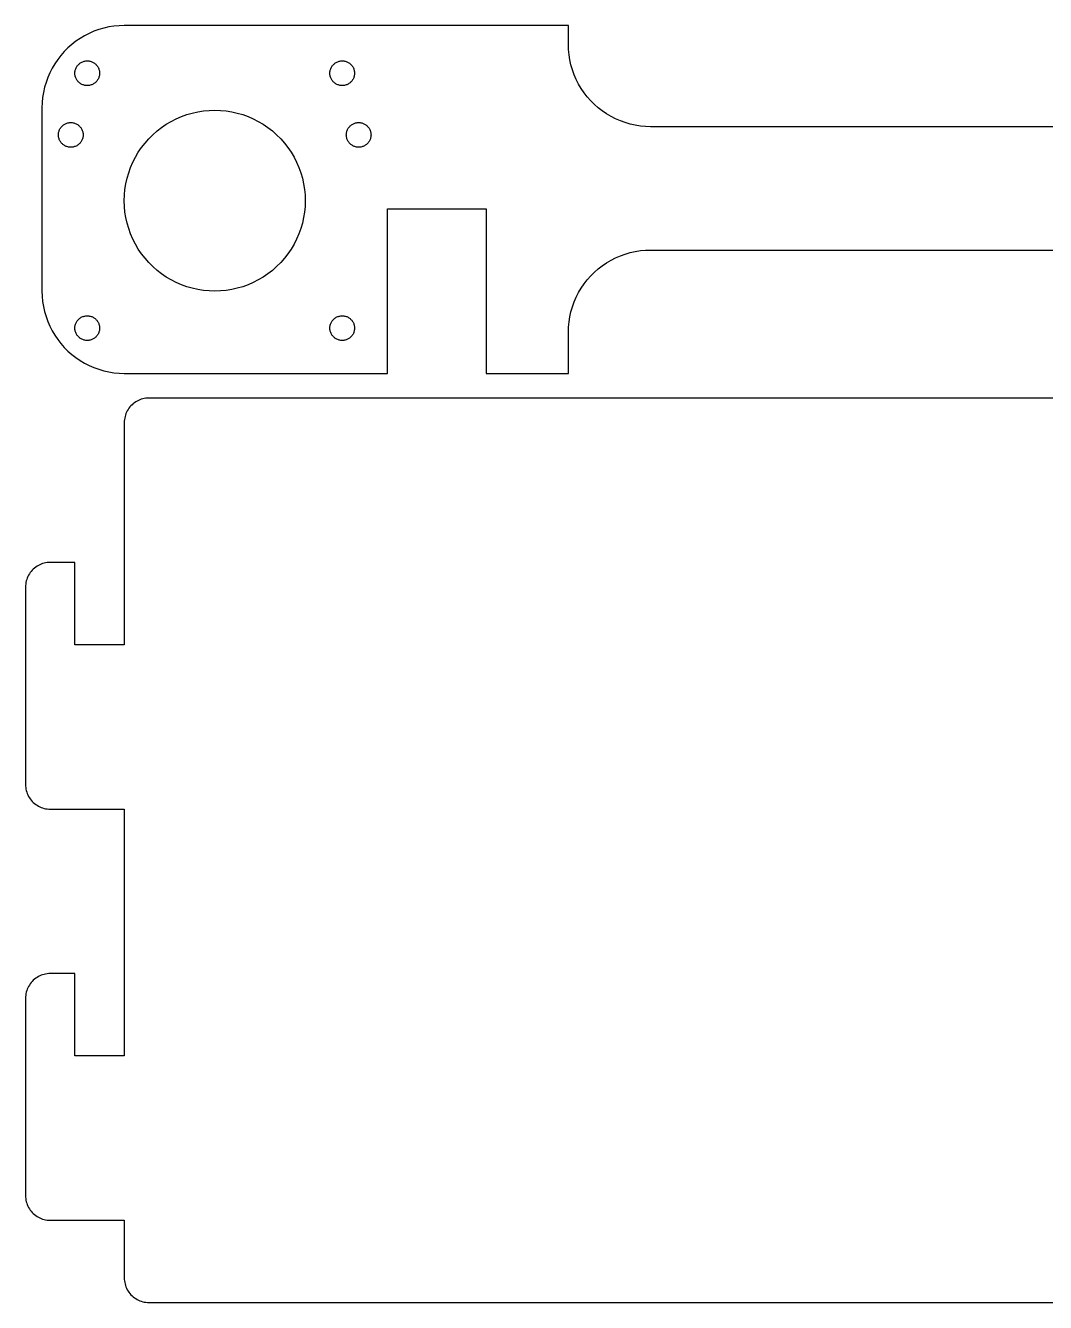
# Model space of a CAD drawing. Extents: x -48 to 351, y 273 to 586.
# Drawn here: x -48 to 76, y 431.1 to 586.4 of the extents above; entities that cross this region are included whole.
import ezdxf

# ---------------------------------------------------------------- set-up
doc = ezdxf.new("R2010")
doc.units = 0
doc.layers.get('0').update_dxf_attribs({"linetype": 'CONTINUOUS'})

msp = doc.modelspace()

# ---------------------------------------------------------------- linework, layer by layer
at = {"color": 7}
for p, q in [((-39.631904, 585.65434), (-40.208504, 585.40434)), ((-39.040904, 585.86734), (-39.631904, 585.65434)), ((-38.437604, 586.04234), (-39.040904, 585.86734)), ((-37.824504, 586.17934), (-38.437604, 586.04234)), ((-37.204004, 586.27734), (-37.824504, 586.17934)), ((-36.578604, 586.33634), (-37.204004, 586.27734)), ((-35.950704, 586.35634), (-36.578604, 586.33634)), ((18.049296, 586.35634), (-35.950704, 586.35634)), ((18.049296, 584.05634), (18.049296, 586.35634)), ((-42.324904, 584.06134), (-42.796204, 583.64634)), ((-41.828504, 584.44634), (-42.324904, 584.06134)), ((-41.309004, 584.79934), (-41.828504, 584.44634)), ((-40.768204, 585.11934), (-41.309004, 584.79934)), ((-40.208504, 585.40434), (-40.768204, 585.11934)), ((18.069036, 583.42834), (18.049296, 584.05634)), ((-43.655804, 582.73034), (-44.040904, 582.23434)), ((-43.240404, 583.20134), (-43.655804, 582.73034)), ((-42.796204, 583.64634), (-43.240404, 583.20134)), ((18.128156, 582.80334), (18.069036, 583.42834)), ((18.226436, 582.18234), (18.128156, 582.80334)), ((-44.713804, 581.17434), (-44.999004, 580.61434)), ((-44.394004, 581.71434), (-44.713804, 581.17434)), ((-44.040904, 582.23434), (-44.394004, 581.71434)), ((-41.938904, 580.74434), (-41.924104, 580.83734)), ((-41.924104, 580.83734), (-41.903604, 580.92934)), ((-41.903604, 580.92934), (-41.877304, 581.02034)), ((-41.877304, 581.02034), (-41.845404, 581.10834)), ((-41.845404, 581.10834), (-41.807904, 581.19534)), ((-41.807904, 581.19534), (-41.765204, 581.27934)), ((-41.765204, 581.27934), (-41.717204, 581.36034)), ((-41.717204, 581.36034), (-41.664204, 581.43834)), ((-41.664204, 581.43834), (-41.606504, 581.51234)), ((-41.606504, 581.51234), (-41.544104, 581.58334)), ((-41.544104, 581.58334), (-41.477504, 581.64934)), ((-41.477504, 581.64934), (-41.406804, 581.71234)), ((-41.406804, 581.71234), (-41.332404, 581.77034)), ((-41.332404, 581.77034), (-41.254404, 581.82234)), ((-41.254404, 581.82234), (-41.173304, 581.87034)), ((-41.173304, 581.87034), (-41.089404, 581.91334)), ((-41.089404, 581.91334), (-41.002904, 581.95134)), ((-41.002904, 581.95134), (-40.914204, 581.98334)), ((-40.914204, 581.98334), (-40.823704, 582.00934)), ((-40.823704, 582.00934), (-40.731804, 582.02934)), ((-40.731804, 582.02934), (-40.638704, 582.04434)), ((-40.638704, 582.04434), (-40.544904, 582.05334)), ((-40.544904, 582.05334), (-40.450704, 582.05634)), ((-40.450704, 582.05634), (-40.356504, 582.05334)), ((-40.356504, 582.05334), (-40.262704, 582.04434)), ((-40.262704, 582.04434), (-40.169604, 582.02934)), ((-40.169604, 582.02934), (-40.077704, 582.00934)), ((-40.077704, 582.00934), (-39.987204, 581.98334)), ((-39.987204, 581.98334), (-39.898504, 581.95134)), ((-39.898504, 581.95134), (-39.812004, 581.91334)), ((-39.812004, 581.91334), (-39.728104, 581.87034)), ((-39.728104, 581.87034), (-39.647004, 581.82234)), ((-39.647004, 581.82234), (-39.569004, 581.77034)), ((-39.569004, 581.77034), (-39.494604, 581.71234)), ((-39.494604, 581.71234), (-39.423904, 581.64934)), ((-39.423904, 581.64934), (-39.357204, 581.58334)), ((-39.357204, 581.58334), (-39.294904, 581.51234)), ((-39.294904, 581.51234), (-39.237204, 581.43834)), ((-39.237204, 581.43834), (-39.184204, 581.36034)), ((-39.184204, 581.36034), (-39.136204, 581.27934)), ((-39.136204, 581.27934), (-39.093404, 581.19534)), ((-39.093404, 581.19534), (-39.056004, 581.10834)), ((-39.056004, 581.10834), (-39.024104, 581.02034)), ((-39.024104, 581.02034), (-38.997804, 580.92934)), ((-38.997804, 580.92934), (-38.977304, 580.83734)), ((-38.977304, 580.83734), (-38.962504, 580.74434)), ((-10.938904, 580.74434), (-10.924104, 580.83734)), ((-10.924104, 580.83734), (-10.903604, 580.92934)), ((-10.903604, 580.92934), (-10.877304, 581.02034)), ((-10.877304, 581.02034), (-10.845404, 581.10834)), ((-10.845404, 581.10834), (-10.808004, 581.19534)), ((-10.808004, 581.19534), (-10.765204, 581.27934)), ((-10.765204, 581.27934), (-10.717204, 581.36034)), ((-10.717204, 581.36034), (-10.664204, 581.43834)), ((-10.664204, 581.43834), (-10.606504, 581.51234)), ((-10.606504, 581.51234), (-10.544204, 581.58334)), ((-10.544204, 581.58334), (-10.477504, 581.64934)), ((-10.477504, 581.64934), (-10.406804, 581.71234)), ((-10.406804, 581.71234), (-10.332404, 581.77034)), ((-10.332404, 581.77034), (-10.254404, 581.82234)), ((-10.254404, 581.82234), (-10.173304, 581.87034)), ((-10.173304, 581.87034), (-10.089404, 581.91334)), ((-10.089404, 581.91334), (-10.002904, 581.95134)), ((-10.002904, 581.95134), (-9.914204, 581.98334)), ((-9.914204, 581.98334), (-9.823704, 582.00934)), ((-9.823704, 582.00934), (-9.731804, 582.02934)), ((-9.731804, 582.02934), (-9.638704, 582.04434)), ((-9.638704, 582.04434), (-9.544904, 582.05334)), ((-9.544904, 582.05334), (-9.450704, 582.05634)), ((-9.450704, 582.05634), (-9.356504, 582.05334)), ((-9.356504, 582.05334), (-9.262704, 582.04434)), ((-9.262704, 582.04434), (-9.169604, 582.02934)), ((-9.169604, 582.02934), (-9.077704, 582.00934)), ((-9.077704, 582.00934), (-8.987204, 581.98334)), ((-8.987204, 581.98334), (-8.898504, 581.95134)), ((-8.898504, 581.95134), (-8.812004, 581.91334)), ((-8.812004, 581.91334), (-8.728104, 581.87034)), ((-8.728104, 581.87034), (-8.647004, 581.82234)), ((-8.647004, 581.82234), (-8.569004, 581.77034)), ((-8.569004, 581.77034), (-8.494604, 581.71234)), ((-8.494604, 581.71234), (-8.423904, 581.64934)), ((-8.423904, 581.64934), (-8.357304, 581.58334)), ((-8.357304, 581.58334), (-8.294904, 581.51234)), ((-8.294904, 581.51234), (-8.237204, 581.43834)), ((-8.237204, 581.43834), (-8.184204, 581.36034)), ((-8.184204, 581.36034), (-8.136204, 581.27934)), ((-8.136204, 581.27934), (-8.093504, 581.19534)), ((-8.093504, 581.19534), (-8.056004, 581.10834)), ((-8.056004, 581.10834), (-8.024104, 581.02034)), ((-8.024104, 581.02034), (-7.997804, 580.92934)), ((-7.997804, 580.92934), (-7.977304, 580.83734)), ((-7.977304, 580.83734), (-7.962504, 580.74434)), ((18.363476, 581.56934), (18.226436, 582.18234)), ((18.538736, 580.96634), (18.363476, 581.56934)), ((18.751536, 580.37534), (18.538736, 580.96634)), ((-45.461304, 579.44634), (-45.636504, 578.84334)), ((-45.248504, 580.03734), (-45.461304, 579.44634)), ((-44.999004, 580.61434), (-45.248504, 580.03734)), ((-41.950704, 580.55634), (-41.947704, 580.65034)), ((-41.947704, 580.46234), (-41.950704, 580.55634)), ((-41.947704, 580.65034), (-41.938904, 580.74434)), ((-41.938904, 580.36834), (-41.947704, 580.46234)), ((-41.924104, 580.27534), (-41.938904, 580.36834)), ((-41.903604, 580.18334), (-41.924104, 580.27534)), ((-41.877304, 580.09234), (-41.903604, 580.18334)), ((-41.845404, 580.00434), (-41.877304, 580.09234)), ((-41.807904, 579.91734), (-41.845404, 580.00434)), ((-41.765204, 579.83334), (-41.807904, 579.91734)), ((-41.717204, 579.75234), (-41.765204, 579.83334)), ((-41.664204, 579.67434), (-41.717204, 579.75234)), ((-41.606504, 579.60034), (-41.664204, 579.67434)), ((-41.544104, 579.52934), (-41.606504, 579.60034)), ((-41.477504, 579.46334), (-41.544104, 579.52934)), ((-41.406804, 579.40034), (-41.477504, 579.46334)), ((-41.332404, 579.34234), (-41.406804, 579.40034)), ((-41.254404, 579.29034), (-41.332404, 579.34234)), ((-41.173304, 579.24234), (-41.254404, 579.29034)), ((-39.647004, 579.29034), (-39.728104, 579.24234)), ((-39.569004, 579.34234), (-39.647004, 579.29034)), ((-39.494604, 579.40034), (-39.569004, 579.34234)), ((-39.423904, 579.46334), (-39.494604, 579.40034)), ((-39.357204, 579.52934), (-39.423904, 579.46334)), ((-39.294904, 579.60034), (-39.357204, 579.52934)), ((-39.237204, 579.67434), (-39.294904, 579.60034)), ((-39.184204, 579.75234), (-39.237204, 579.67434)), ((-39.136204, 579.83334), (-39.184204, 579.75234)), ((-39.093404, 579.91734), (-39.136204, 579.83334)), ((-39.056004, 580.00434), (-39.093404, 579.91734)), ((-39.024104, 580.09234), (-39.056004, 580.00434)), ((-38.997804, 580.18334), (-39.024104, 580.09234)), ((-38.977304, 580.27534), (-38.997804, 580.18334)), ((-38.962504, 580.36834), (-38.977304, 580.27534)), ((-38.962504, 580.74434), (-38.953604, 580.65034)), ((-38.953604, 580.46234), (-38.962504, 580.36834)), ((-38.953604, 580.65034), (-38.950704, 580.55634)), ((-38.950704, 580.55634), (-38.953604, 580.46234)), ((-10.950704, 580.55634), (-10.947804, 580.65034)), ((-10.947804, 580.46234), (-10.950704, 580.55634)), ((-10.947804, 580.65034), (-10.938904, 580.74434)), ((-10.938904, 580.36834), (-10.947804, 580.46234)), ((-10.924104, 580.27534), (-10.938904, 580.36834)), ((-10.903604, 580.18334), (-10.924104, 580.27534)), ((-10.877304, 580.09234), (-10.903604, 580.18334)), ((-10.845404, 580.00434), (-10.877304, 580.09234)), ((-10.808004, 579.91734), (-10.845404, 580.00434)), ((-10.765204, 579.83334), (-10.808004, 579.91734)), ((-10.717204, 579.75234), (-10.765204, 579.83334)), ((-10.664204, 579.67434), (-10.717204, 579.75234)), ((-10.606504, 579.60034), (-10.664204, 579.67434)), ((-10.544204, 579.52934), (-10.606504, 579.60034)), ((-10.477504, 579.46334), (-10.544204, 579.52934)), ((-10.406804, 579.40034), (-10.477504, 579.46334)), ((-10.332404, 579.34234), (-10.406804, 579.40034)), ((-10.254404, 579.29034), (-10.332404, 579.34234)), ((-10.173304, 579.24234), (-10.254404, 579.29034)), ((-8.647004, 579.29034), (-8.728104, 579.24234)), ((-8.569004, 579.34234), (-8.647004, 579.29034)), ((-8.494604, 579.40034), (-8.569004, 579.34234)), ((-8.423904, 579.46334), (-8.494604, 579.40034)), ((-8.357304, 579.52934), (-8.423904, 579.46334)), ((-8.294904, 579.60034), (-8.357304, 579.52934)), ((-8.237204, 579.67434), (-8.294904, 579.60034)), ((-8.184204, 579.75234), (-8.237204, 579.67434)), ((-8.136204, 579.83334), (-8.184204, 579.75234)), ((-8.093504, 579.91734), (-8.136204, 579.83334)), ((-8.056004, 580.00434), (-8.093504, 579.91734)), ((-8.024104, 580.09234), (-8.056004, 580.00434)), ((-7.997804, 580.18334), (-8.024104, 580.09234)), ((-7.977304, 580.27534), (-7.997804, 580.18334)), ((-7.962504, 580.36834), (-7.977304, 580.27534)), ((-7.962504, 580.74434), (-7.953704, 580.65034)), ((-7.953704, 580.46234), (-7.962504, 580.36834)), ((-7.953704, 580.65034), (-7.950704, 580.55634)), ((-7.950704, 580.55634), (-7.953704, 580.46234)), ((19.001036, 579.79834), (18.751536, 580.37534)), ((19.286236, 579.23834), (19.001036, 579.79834)), ((-45.773604, 578.23034), (-45.871804, 577.60934)), ((-45.636504, 578.84334), (-45.773604, 578.23034)), ((-41.089404, 579.19934), (-41.173304, 579.24234)), ((-41.002904, 579.16134), (-41.089404, 579.19934)), ((-40.914204, 579.12934), (-41.002904, 579.16134)), ((-40.823704, 579.10334), (-40.914204, 579.12934)), ((-40.731804, 579.08334), (-40.823704, 579.10334)), ((-40.638704, 579.06834), (-40.731804, 579.08334)), ((-40.544904, 579.05934), (-40.638704, 579.06834)), ((-40.450704, 579.05634), (-40.544904, 579.05934)), ((-40.356504, 579.05934), (-40.450704, 579.05634)), ((-40.262704, 579.06834), (-40.356504, 579.05934)), ((-40.169604, 579.08334), (-40.262704, 579.06834)), ((-40.077704, 579.10334), (-40.169604, 579.08334)), ((-39.987204, 579.12934), (-40.077704, 579.10334)), ((-39.898504, 579.16134), (-39.987204, 579.12934)), ((-39.812004, 579.19934), (-39.898504, 579.16134)), ((-39.728104, 579.24234), (-39.812004, 579.19934)), ((-10.089404, 579.19934), (-10.173304, 579.24234)), ((-10.002904, 579.16134), (-10.089404, 579.19934)), ((-9.914204, 579.12934), (-10.002904, 579.16134)), ((-9.823704, 579.10334), (-9.914204, 579.12934)), ((-9.731804, 579.08334), (-9.823704, 579.10334)), ((-9.638704, 579.06834), (-9.731804, 579.08334)), ((-9.544904, 579.05934), (-9.638704, 579.06834)), ((-9.450704, 579.05634), (-9.544904, 579.05934)), ((-9.356504, 579.05934), (-9.450704, 579.05634)), ((-9.262704, 579.06834), (-9.356504, 579.05934)), ((-9.169604, 579.08334), (-9.262704, 579.06834)), ((-9.077704, 579.10334), (-9.169604, 579.08334)), ((-8.987204, 579.12934), (-9.077704, 579.10334)), ((-8.898504, 579.16134), (-8.987204, 579.12934)), ((-8.812004, 579.19934), (-8.898504, 579.16134)), ((-8.728104, 579.24234), (-8.812004, 579.19934)), ((19.606026, 578.69834), (19.286236, 579.23834)), ((19.959136, 578.17834), (19.606026, 578.69834)), ((20.344176, 577.68234), (19.959136, 578.17834)), ((-45.931004, 576.98434), (-45.950704, 576.35634)), ((-45.950704, 576.35634), (-45.950704, 554.05634)), ((-45.871804, 577.60934), (-45.931004, 576.98434)), ((20.759626, 577.21134), (20.344176, 577.68234)), ((21.203836, 576.76634), (20.759626, 577.21134)), ((21.675056, 576.35134), (21.203836, 576.76634)), ((22.171456, 575.96634), (21.675056, 576.35134)), ((-30.844804, 574.34434), (-30.250004, 574.69534)), ((-30.250004, 574.69534), (-29.634304, 575.00934)), ((-29.634304, 575.00934), (-29.000104, 575.28434)), ((-29.000104, 575.28434), (-28.349904, 575.51834)), ((-28.349904, 575.51834), (-27.686304, 575.71034)), ((-27.686304, 575.71034), (-27.011904, 575.86134)), ((-27.011904, 575.86134), (-26.329404, 575.96934)), ((-26.329404, 575.96934), (-25.641404, 576.03434)), ((-25.641404, 576.03434), (-24.950704, 576.05634)), ((-24.950704, 576.05634), (-24.260004, 576.03434)), ((-24.260004, 576.03434), (-23.572004, 575.96934)), ((-23.572004, 575.96934), (-22.889504, 575.86134)), ((-22.889504, 575.86134), (-22.215104, 575.71034)), ((-22.215104, 575.71034), (-21.551504, 575.51834)), ((-21.551504, 575.51834), (-20.901304, 575.28434)), ((-20.901304, 575.28434), (-20.267104, 575.00934)), ((-20.267104, 575.00934), (-19.651404, 574.69534)), ((-19.651404, 574.69534), (-19.056604, 574.34434)), ((22.691036, 575.61334), (22.171456, 575.96634)), ((23.231756, 575.29334), (22.691036, 575.61334)), ((23.791516, 575.00834), (23.231756, 575.29334)), ((24.368096, 574.75834), (23.791516, 575.00834)), ((24.959096, 574.54534), (24.368096, 574.75834)), ((-43.950704, 573.05634), (-43.947704, 573.15034)), ((-43.947704, 573.15034), (-43.938904, 573.24434)), ((-43.938904, 573.24434), (-43.924104, 573.33734)), ((-43.924104, 573.33734), (-43.903604, 573.42934)), ((-43.903604, 573.42934), (-43.877304, 573.52034)), ((-43.877304, 573.52034), (-43.845404, 573.60834)), ((-43.845404, 573.60834), (-43.807904, 573.69534)), ((-43.807904, 573.69534), (-43.765204, 573.77934)), ((-43.765204, 573.77934), (-43.717204, 573.86034)), ((-43.717204, 573.86034), (-43.664204, 573.93834)), ((-43.664204, 573.93834), (-43.606504, 574.01234)), ((-43.606504, 574.01234), (-43.544104, 574.08334)), ((-43.544104, 574.08334), (-43.477504, 574.14934)), ((-43.477504, 574.14934), (-43.406804, 574.21234)), ((-43.406804, 574.21234), (-43.332404, 574.27034)), ((-43.332404, 574.27034), (-43.254404, 574.32234)), ((-43.254404, 574.32234), (-43.173304, 574.37034)), ((-43.173304, 574.37034), (-43.089404, 574.41334)), ((-43.089404, 574.41334), (-43.002904, 574.45134)), ((-43.002904, 574.45134), (-42.914204, 574.48334)), ((-42.914204, 574.48334), (-42.823704, 574.50934)), ((-42.823704, 574.50934), (-42.731804, 574.52934)), ((-42.731804, 574.52934), (-42.638704, 574.54434)), ((-42.638704, 574.54434), (-42.544904, 574.55334)), ((-42.544904, 574.55334), (-42.450704, 574.55634)), ((-42.450704, 574.55634), (-42.356504, 574.55334)), ((-42.356504, 574.55334), (-42.262704, 574.54434)), ((-42.262704, 574.54434), (-42.169604, 574.52934)), ((-42.169604, 574.52934), (-42.077704, 574.50934)), ((-42.077704, 574.50934), (-41.987204, 574.48334)), ((-41.987204, 574.48334), (-41.898504, 574.45134)), ((-41.898504, 574.45134), (-41.812004, 574.41334)), ((-41.812004, 574.41334), (-41.728104, 574.37034)), ((-41.728104, 574.37034), (-41.647004, 574.32234)), ((-41.647004, 574.32234), (-41.569004, 574.27034)), ((-41.569004, 574.27034), (-41.494604, 574.21234)), ((-41.494604, 574.21234), (-41.423904, 574.14934)), ((-41.423904, 574.14934), (-41.357204, 574.08334)), ((-41.357204, 574.08334), (-41.294904, 574.01234)), ((-41.294904, 574.01234), (-41.237204, 573.93834)), ((-41.237204, 573.93834), (-41.184204, 573.86034)), ((-41.184204, 573.86034), (-41.136204, 573.77934)), ((-41.136204, 573.77934), (-41.093404, 573.69534)), ((-41.093404, 573.69534), (-41.056004, 573.60834)), ((-41.056004, 573.60834), (-41.024104, 573.52034)), ((-41.024104, 573.52034), (-40.997804, 573.42934)), ((-40.997804, 573.42934), (-40.977304, 573.33734)), ((-40.977304, 573.33734), (-40.962504, 573.24434)), ((-40.962504, 573.24434), (-40.953604, 573.15034)), ((-40.953604, 573.15034), (-40.950704, 573.05634)), ((-32.969304, 572.58634), (-32.480704, 573.07534)), ((-32.480704, 573.07534), (-31.962404, 573.53234)), ((-31.962404, 573.53234), (-31.416304, 573.95534)), ((-31.416304, 573.95534), (-30.844804, 574.34434)), ((-19.056604, 574.34434), (-18.485104, 573.95534)), ((-18.485104, 573.95534), (-17.939004, 573.53234)), ((-17.939004, 573.53234), (-17.420704, 573.07534)), ((-17.420704, 573.07534), (-16.932104, 572.58634)), ((-8.950704, 573.05634), (-8.947804, 573.15034)), ((-8.947804, 573.15034), (-8.938904, 573.24434)), ((-8.938904, 573.24434), (-8.924104, 573.33734)), ((-8.924104, 573.33734), (-8.903604, 573.42934)), ((-8.903604, 573.42934), (-8.877304, 573.52034)), ((-8.877304, 573.52034), (-8.845404, 573.60834)), ((-8.845404, 573.60834), (-8.808004, 573.69534)), ((-8.808004, 573.69534), (-8.765204, 573.77934)), ((-8.765204, 573.77934), (-8.717204, 573.86034)), ((-8.717204, 573.86034), (-8.664204, 573.93834)), ((-8.664204, 573.93834), (-8.606504, 574.01234)), ((-8.606504, 574.01234), (-8.544204, 574.08334)), ((-8.544204, 574.08334), (-8.477504, 574.14934)), ((-8.477504, 574.14934), (-8.406804, 574.21234)), ((-8.406804, 574.21234), (-8.332404, 574.27034)), ((-8.332404, 574.27034), (-8.254404, 574.32234)), ((-8.254404, 574.32234), (-8.173304, 574.37034)), ((-8.173304, 574.37034), (-8.089404, 574.41334)), ((-8.089404, 574.41334), (-8.002904, 574.45134)), ((-8.002904, 574.45134), (-7.914204, 574.48334)), ((-7.914204, 574.48334), (-7.823704, 574.50934)), ((-7.823704, 574.50934), (-7.731804, 574.52934)), ((-7.731804, 574.52934), (-7.638704, 574.54434)), ((-7.638704, 574.54434), (-7.544904, 574.55334)), ((-7.544904, 574.55334), (-7.450704, 574.55634)), ((-7.450704, 574.55634), (-7.356504, 574.55334)), ((-7.356504, 574.55334), (-7.262704, 574.54434)), ((-7.262704, 574.54434), (-7.169604, 574.52934)), ((-7.169604, 574.52934), (-7.077704, 574.50934)), ((-7.077704, 574.50934), (-6.987204, 574.48334)), ((-6.987204, 574.48334), (-6.898504, 574.45134)), ((-6.898504, 574.45134), (-6.812004, 574.41334)), ((-6.812004, 574.41334), (-6.728104, 574.37034)), ((-6.728104, 574.37034), (-6.647004, 574.32234)), ((-6.647004, 574.32234), (-6.569004, 574.27034)), ((-6.569004, 574.27034), (-6.494604, 574.21234)), ((-6.494604, 574.21234), (-6.423904, 574.14934)), ((-6.423904, 574.14934), (-6.357304, 574.08334)), ((-6.357304, 574.08334), (-6.294904, 574.01234)), ((-6.294904, 574.01234), (-6.237204, 573.93834)), ((-6.237204, 573.93834), (-6.184204, 573.86034)), ((-6.184204, 573.86034), (-6.136204, 573.77934)), ((-6.136204, 573.77934), (-6.093504, 573.69534)), ((-6.093504, 573.69534), (-6.056004, 573.60834)), ((-6.056004, 573.60834), (-6.024104, 573.52034)), ((-6.024104, 573.52034), (-5.997804, 573.42934)), ((-5.997804, 573.42934), (-5.977304, 573.33734)), ((-5.977304, 573.33734), (-5.962504, 573.24434)), ((-5.962504, 573.24434), (-5.953704, 573.15034)), ((-5.953704, 573.15034), (-5.950704, 573.05634)), ((25.562396, 574.37034), (24.959096, 574.54534)), ((26.175496, 574.23334), (25.562396, 574.37034)), ((26.795996, 574.13534), (26.175496, 574.23334)), ((27.421396, 574.07634), (26.795996, 574.13534)), ((28.049296, 574.05634), (27.421396, 574.07634)), ((200.0493, 574.05634), (28.049296, 574.05634)), ((-43.947704, 572.96234), (-43.950704, 573.05634)), ((-43.938904, 572.86834), (-43.947704, 572.96234)), ((-43.924104, 572.77534), (-43.938904, 572.86834)), ((-43.903604, 572.68334), (-43.924104, 572.77534)), ((-43.877304, 572.59234), (-43.903604, 572.68334)), ((-43.845404, 572.50434), (-43.877304, 572.59234)), ((-43.807904, 572.41734), (-43.845404, 572.50434)), ((-43.765204, 572.33334), (-43.807904, 572.41734)), ((-43.717204, 572.25234), (-43.765204, 572.33334)), ((-43.664204, 572.17434), (-43.717204, 572.25234)), ((-43.606504, 572.10034), (-43.664204, 572.17434)), ((-43.544104, 572.02934), (-43.606504, 572.10034)), ((-43.477504, 571.96334), (-43.544104, 572.02934)), ((-43.406804, 571.90034), (-43.477504, 571.96334)), ((-43.332404, 571.84234), (-43.406804, 571.90034)), ((-43.254404, 571.79034), (-43.332404, 571.84234)), ((-43.173304, 571.74234), (-43.254404, 571.79034)), ((-43.089404, 571.69934), (-43.173304, 571.74234)), ((-43.002904, 571.66134), (-43.089404, 571.69934)), ((-42.914204, 571.62934), (-43.002904, 571.66134)), ((-42.823704, 571.60334), (-42.914204, 571.62934)), ((-42.731804, 571.58334), (-42.823704, 571.60334)), ((-42.638704, 571.56834), (-42.731804, 571.58334)), ((-42.544904, 571.55934), (-42.638704, 571.56834)), ((-42.450704, 571.55634), (-42.544904, 571.55934)), ((-42.356504, 571.55934), (-42.450704, 571.55634)), ((-42.262704, 571.56834), (-42.356504, 571.55934)), ((-42.169604, 571.58334), (-42.262704, 571.56834)), ((-42.077704, 571.60334), (-42.169604, 571.58334)), ((-41.987204, 571.62934), (-42.077704, 571.60334)), ((-41.898504, 571.66134), (-41.987204, 571.62934)), ((-41.812004, 571.69934), (-41.898504, 571.66134)), ((-41.728104, 571.74234), (-41.812004, 571.69934)), ((-41.647004, 571.79034), (-41.728104, 571.74234)), ((-41.569004, 571.84234), (-41.647004, 571.79034)), ((-41.494604, 571.90034), (-41.569004, 571.84234)), ((-41.423904, 571.96334), (-41.494604, 571.90034)), ((-41.357204, 572.02934), (-41.423904, 571.96334)), ((-41.294904, 572.10034), (-41.357204, 572.02934)), ((-41.237204, 572.17434), (-41.294904, 572.10034)), ((-41.184204, 572.25234), (-41.237204, 572.17434)), ((-41.136204, 572.33334), (-41.184204, 572.25234)), ((-41.093404, 572.41734), (-41.136204, 572.33334)), ((-41.056004, 572.50434), (-41.093404, 572.41734)), ((-41.024104, 572.59234), (-41.056004, 572.50434)), ((-40.997804, 572.68334), (-41.024104, 572.59234)), ((-40.977304, 572.77534), (-40.997804, 572.68334)), ((-40.962504, 572.86834), (-40.977304, 572.77534)), ((-40.953604, 572.96234), (-40.962504, 572.86834)), ((-40.950704, 573.05634), (-40.953604, 572.96234)), ((-34.238304, 570.95034), (-33.849904, 571.52234)), ((-33.849904, 571.52234), (-33.426304, 572.06834)), ((-33.426304, 572.06834), (-32.969304, 572.58634)), ((-16.932104, 572.58634), (-16.475104, 572.06834)), ((-16.475104, 572.06834), (-16.051504, 571.52234)), ((-16.051504, 571.52234), (-15.663104, 570.95034)), ((-8.947804, 572.96234), (-8.950704, 573.05634)), ((-8.938904, 572.86834), (-8.947804, 572.96234)), ((-8.924104, 572.77534), (-8.938904, 572.86834)), ((-8.903604, 572.68334), (-8.924104, 572.77534)), ((-8.877304, 572.59234), (-8.903604, 572.68334)), ((-8.845404, 572.50434), (-8.877304, 572.59234)), ((-8.808004, 572.41734), (-8.845404, 572.50434)), ((-8.765204, 572.33334), (-8.808004, 572.41734)), ((-8.717204, 572.25234), (-8.765204, 572.33334)), ((-8.664204, 572.17434), (-8.717204, 572.25234)), ((-8.606504, 572.10034), (-8.664204, 572.17434)), ((-8.544204, 572.02934), (-8.606504, 572.10034)), ((-8.477504, 571.96334), (-8.544204, 572.02934)), ((-8.406804, 571.90034), (-8.477504, 571.96334)), ((-8.332404, 571.84234), (-8.406804, 571.90034)), ((-8.254404, 571.79034), (-8.332404, 571.84234)), ((-8.173304, 571.74234), (-8.254404, 571.79034)), ((-8.089404, 571.69934), (-8.173304, 571.74234)), ((-8.002904, 571.66134), (-8.089404, 571.69934)), ((-7.914204, 571.62934), (-8.002904, 571.66134)), ((-7.823704, 571.60334), (-7.914204, 571.62934)), ((-7.731804, 571.58334), (-7.823704, 571.60334)), ((-7.638704, 571.56834), (-7.731804, 571.58334)), ((-7.544904, 571.55934), (-7.638704, 571.56834)), ((-7.450704, 571.55634), (-7.544904, 571.55934)), ((-7.356504, 571.55934), (-7.450704, 571.55634)), ((-7.262704, 571.56834), (-7.356504, 571.55934)), ((-7.169604, 571.58334), (-7.262704, 571.56834)), ((-7.077704, 571.60334), (-7.169604, 571.58334)), ((-6.987204, 571.62934), (-7.077704, 571.60334)), ((-6.898504, 571.66134), (-6.987204, 571.62934)), ((-6.812004, 571.69934), (-6.898504, 571.66134)), ((-6.728104, 571.74234), (-6.812004, 571.69934)), ((-6.647004, 571.79034), (-6.728104, 571.74234)), ((-6.569004, 571.84234), (-6.647004, 571.79034)), ((-6.494604, 571.90034), (-6.569004, 571.84234)), ((-6.423904, 571.96334), (-6.494604, 571.90034)), ((-6.357304, 572.02934), (-6.423904, 571.96334)), ((-6.294904, 572.10034), (-6.357304, 572.02934)), ((-6.237204, 572.17434), (-6.294904, 572.10034)), ((-6.184204, 572.25234), (-6.237204, 572.17434)), ((-6.136204, 572.33334), (-6.184204, 572.25234)), ((-6.093504, 572.41734), (-6.136204, 572.33334)), ((-6.056004, 572.50434), (-6.093504, 572.41734)), ((-6.024104, 572.59234), (-6.056004, 572.50434)), ((-5.997804, 572.68334), (-6.024104, 572.59234)), ((-5.977304, 572.77534), (-5.997804, 572.68334)), ((-5.962504, 572.86834), (-5.977304, 572.77534)), ((-5.953704, 572.96234), (-5.962504, 572.86834)), ((-5.950704, 573.05634), (-5.953704, 572.96234)), ((-34.903804, 569.74034), (-34.590104, 570.35534)), ((-34.590104, 570.35534), (-34.238304, 570.95034)), ((-15.663104, 570.95034), (-15.311304, 570.35534)), ((-15.311304, 570.35534), (-14.997604, 569.74034)), ((-35.605104, 567.79234), (-35.412304, 568.45534)), ((-35.412304, 568.45534), (-35.178204, 569.10534)), ((-35.178204, 569.10534), (-34.903804, 569.74034)), ((-14.997604, 569.74034), (-14.723204, 569.10534)), ((-14.723204, 569.10534), (-14.489104, 568.45534)), ((-14.489104, 568.45534), (-14.296304, 567.79234)), ((-35.864004, 566.43534), (-35.755804, 567.11734)), ((-35.755804, 567.11734), (-35.605104, 567.79234)), ((-14.296304, 567.79234), (-14.145604, 567.11734)), ((-14.145604, 567.11734), (-14.037404, 566.43534)), ((-35.950704, 565.05634), (-35.929004, 565.74734)), ((-35.929004, 565.74734), (-35.864004, 566.43534)), ((-14.037404, 566.43534), (-13.972404, 565.74734)), ((-13.972404, 565.74734), (-13.950704, 565.05634)), ((-35.929004, 564.36534), (-35.950704, 565.05634)), ((-35.864004, 563.67734), (-35.929004, 564.36534)), ((-13.972404, 564.36534), (-14.037404, 563.67734)), ((-13.950704, 565.05634), (-13.972404, 564.36534)), ((-3.950704, 564.05634), (8.049296, 564.05634)), ((-3.950704, 544.05634), (-3.950704, 564.05634)), ((8.049296, 564.05634), (8.049296, 544.05634)), ((-35.755804, 562.99534), (-35.864004, 563.67734)), ((-35.605104, 562.32034), (-35.755804, 562.99534)), ((-35.412304, 561.65734), (-35.605104, 562.32034)), ((-14.296304, 562.32034), (-14.489104, 561.65734)), ((-14.145604, 562.99534), (-14.296304, 562.32034)), ((-14.037404, 563.67734), (-14.145604, 562.99534)), ((-35.178204, 561.00734), (-35.412304, 561.65734)), ((-34.903804, 560.37234), (-35.178204, 561.00734)), ((-14.723204, 561.00734), (-14.997604, 560.37234)), ((-14.489104, 561.65734), (-14.723204, 561.00734)), ((-34.590104, 559.75734), (-34.903804, 560.37234)), ((-34.238304, 559.16234), (-34.590104, 559.75734)), ((-33.849904, 558.59034), (-34.238304, 559.16234)), ((-15.663104, 559.16234), (-16.051504, 558.59034)), ((-15.311304, 559.75734), (-15.663104, 559.16234)), ((-14.997604, 560.37234), (-15.311304, 559.75734)), ((-33.426304, 558.04434), (-33.849904, 558.59034)), ((-32.969304, 557.52634), (-33.426304, 558.04434)), ((-16.475104, 558.04434), (-16.932104, 557.52634)), ((-16.051504, 558.59034), (-16.475104, 558.04434)), ((22.691036, 557.49934), (23.231756, 557.81934)), ((23.231756, 557.81934), (23.791516, 558.10434)), ((23.791516, 558.10434), (24.368096, 558.35434)), ((24.368096, 558.35434), (24.959096, 558.56734)), ((24.959096, 558.56734), (25.562396, 558.74234)), ((25.562396, 558.74234), (26.175496, 558.87934)), ((26.175496, 558.87934), (26.795996, 558.97734)), ((26.795996, 558.97734), (27.421396, 559.03634)), ((27.421396, 559.03634), (28.049296, 559.05634)), ((28.049296, 559.05634), (200.0493, 559.05634)), ((-32.480704, 557.03734), (-32.969304, 557.52634)), ((-31.962404, 556.58034), (-32.480704, 557.03734)), ((-31.416304, 556.15734), (-31.962404, 556.58034)), ((-30.844804, 555.76834), (-31.416304, 556.15734)), ((-18.485104, 556.15734), (-19.056604, 555.76834)), ((-17.939004, 556.58034), (-18.485104, 556.15734)), ((-17.420704, 557.03734), (-17.939004, 556.58034)), ((-16.932104, 557.52634), (-17.420704, 557.03734)), ((20.759626, 555.90134), (21.203836, 556.34634)), ((21.203836, 556.34634), (21.675056, 556.76134)), ((21.675056, 556.76134), (22.171456, 557.14634)), ((22.171456, 557.14634), (22.691036, 557.49934)), ((-30.250004, 555.41734), (-30.844804, 555.76834)), ((-29.634304, 555.10334), (-30.250004, 555.41734)), ((-29.000104, 554.82834), (-29.634304, 555.10334)), ((-28.349904, 554.59434), (-29.000104, 554.82834)), ((-27.686304, 554.40234), (-28.349904, 554.59434)), ((-21.551504, 554.59434), (-22.215104, 554.40234)), ((-20.901304, 554.82834), (-21.551504, 554.59434)), ((-20.267104, 555.10334), (-20.901304, 554.82834)), ((-19.651404, 555.41734), (-20.267104, 555.10334)), ((-19.056604, 555.76834), (-19.651404, 555.41734)), ((19.606026, 554.41434), (19.959136, 554.93434)), ((19.959136, 554.93434), (20.344176, 555.43034)), ((20.344176, 555.43034), (20.759626, 555.90134)), ((-45.950704, 554.05634), (-45.931004, 553.42834)), ((-45.931004, 553.42834), (-45.871804, 552.80334)), ((-27.011904, 554.25134), (-27.686304, 554.40234)), ((-26.329404, 554.14334), (-27.011904, 554.25134)), ((-25.641404, 554.07834), (-26.329404, 554.14334)), ((-24.950704, 554.05634), (-25.641404, 554.07834)), ((-24.260004, 554.07834), (-24.950704, 554.05634)), ((-23.572004, 554.14334), (-24.260004, 554.07834)), ((-22.889504, 554.25134), (-23.572004, 554.14334)), ((-22.215104, 554.40234), (-22.889504, 554.25134)), ((18.751536, 552.73734), (19.001036, 553.31434)), ((19.001036, 553.31434), (19.286236, 553.87434)), ((19.286236, 553.87434), (19.606026, 554.41434)), ((-45.871804, 552.80334), (-45.773604, 552.18234)), ((-45.773604, 552.18234), (-45.636504, 551.56934)), ((-45.636504, 551.56934), (-45.461304, 550.96634)), ((18.226436, 550.93034), (18.363476, 551.54334)), ((18.363476, 551.54334), (18.538736, 552.14634)), ((18.538736, 552.14634), (18.751536, 552.73734)), ((-45.461304, 550.96634), (-45.248504, 550.37534)), ((-45.248504, 550.37534), (-44.999004, 549.79834)), ((-44.999004, 549.79834), (-44.713804, 549.23834)), ((-41.938904, 549.74434), (-41.924104, 549.83734)), ((-41.924104, 549.83734), (-41.903604, 549.92934)), ((-41.903604, 549.92934), (-41.877304, 550.02034)), ((-41.877304, 550.02034), (-41.845404, 550.10834)), ((-41.845404, 550.10834), (-41.807904, 550.19534)), ((-41.807904, 550.19534), (-41.765204, 550.27934)), ((-41.765204, 550.27934), (-41.717204, 550.36034)), ((-41.717204, 550.36034), (-41.664204, 550.43834)), ((-41.664204, 550.43834), (-41.606504, 550.51234)), ((-41.606504, 550.51234), (-41.544104, 550.58334)), ((-41.544104, 550.58334), (-41.477504, 550.64934)), ((-41.477504, 550.64934), (-41.406804, 550.71234)), ((-41.406804, 550.71234), (-41.332404, 550.77034)), ((-41.332404, 550.77034), (-41.254404, 550.82234)), ((-41.254404, 550.82234), (-41.173304, 550.87034)), ((-41.173304, 550.87034), (-41.089404, 550.91334)), ((-41.089404, 550.91334), (-41.002904, 550.95134)), ((-41.002904, 550.95134), (-40.914204, 550.98334)), ((-40.914204, 550.98334), (-40.823704, 551.00934)), ((-40.823704, 551.00934), (-40.731804, 551.02934)), ((-40.731804, 551.02934), (-40.638704, 551.04434)), ((-40.638704, 551.04434), (-40.544904, 551.05334)), ((-40.544904, 551.05334), (-40.450704, 551.05634)), ((-40.450704, 551.05634), (-40.356504, 551.05334)), ((-40.356504, 551.05334), (-40.262704, 551.04434)), ((-40.262704, 551.04434), (-40.169604, 551.02934)), ((-40.169604, 551.02934), (-40.077704, 551.00934)), ((-40.077704, 551.00934), (-39.987204, 550.98334)), ((-39.987204, 550.98334), (-39.898504, 550.95134)), ((-39.898504, 550.95134), (-39.812004, 550.91334)), ((-39.812004, 550.91334), (-39.728104, 550.87034)), ((-39.728104, 550.87034), (-39.647004, 550.82234)), ((-39.647004, 550.82234), (-39.569004, 550.77034)), ((-39.569004, 550.77034), (-39.494604, 550.71234)), ((-39.494604, 550.71234), (-39.423904, 550.64934)), ((-39.423904, 550.64934), (-39.357204, 550.58334)), ((-39.357204, 550.58334), (-39.294904, 550.51234)), ((-39.294904, 550.51234), (-39.237204, 550.43834)), ((-39.237204, 550.43834), (-39.184204, 550.36034)), ((-39.184204, 550.36034), (-39.136204, 550.27934)), ((-39.136204, 550.27934), (-39.093404, 550.19534)), ((-39.093404, 550.19534), (-39.056004, 550.10834)), ((-39.056004, 550.10834), (-39.024104, 550.02034)), ((-39.024104, 550.02034), (-38.997804, 549.92934)), ((-38.997804, 549.92934), (-38.977304, 549.83734)), ((-38.977304, 549.83734), (-38.962504, 549.74434)), ((-10.938904, 549.74434), (-10.924104, 549.83734)), ((-10.924104, 549.83734), (-10.903604, 549.92934)), ((-10.903604, 549.92934), (-10.877304, 550.02034)), ((-10.877304, 550.02034), (-10.845404, 550.10834)), ((-10.845404, 550.10834), (-10.808004, 550.19534)), ((-10.808004, 550.19534), (-10.765204, 550.27934)), ((-10.765204, 550.27934), (-10.717204, 550.36034)), ((-10.717204, 550.36034), (-10.664204, 550.43834)), ((-10.664204, 550.43834), (-10.606504, 550.51234)), ((-10.606504, 550.51234), (-10.544204, 550.58334)), ((-10.544204, 550.58334), (-10.477504, 550.64934)), ((-10.477504, 550.64934), (-10.406804, 550.71234)), ((-10.406804, 550.71234), (-10.332404, 550.77034)), ((-10.332404, 550.77034), (-10.254404, 550.82234)), ((-10.254404, 550.82234), (-10.173304, 550.87034)), ((-10.173304, 550.87034), (-10.089404, 550.91334)), ((-10.089404, 550.91334), (-10.002904, 550.95134)), ((-10.002904, 550.95134), (-9.914204, 550.98334)), ((-9.914204, 550.98334), (-9.823704, 551.00934)), ((-9.823704, 551.00934), (-9.731804, 551.02934)), ((-9.731804, 551.02934), (-9.638704, 551.04434)), ((-9.638704, 551.04434), (-9.544904, 551.05334)), ((-9.544904, 551.05334), (-9.450704, 551.05634)), ((-9.450704, 551.05634), (-9.356504, 551.05334)), ((-9.356504, 551.05334), (-9.262704, 551.04434)), ((-9.262704, 551.04434), (-9.169604, 551.02934)), ((-9.169604, 551.02934), (-9.077704, 551.00934)), ((-9.077704, 551.00934), (-8.987204, 550.98334)), ((-8.987204, 550.98334), (-8.898504, 550.95134)), ((-8.898504, 550.95134), (-8.812004, 550.91334)), ((-8.812004, 550.91334), (-8.728104, 550.87034)), ((-8.728104, 550.87034), (-8.647004, 550.82234)), ((-8.647004, 550.82234), (-8.569004, 550.77034)), ((-8.569004, 550.77034), (-8.494604, 550.71234)), ((-8.494604, 550.71234), (-8.423904, 550.64934)), ((-8.423904, 550.64934), (-8.357304, 550.58334)), ((-8.357304, 550.58334), (-8.294904, 550.51234)), ((-8.294904, 550.51234), (-8.237204, 550.43834)), ((-8.237204, 550.43834), (-8.184204, 550.36034)), ((-8.184204, 550.36034), (-8.136204, 550.27934)), ((-8.136204, 550.27934), (-8.093504, 550.19534)), ((-8.093504, 550.19534), (-8.056004, 550.10834)), ((-8.056004, 550.10834), (-8.024104, 550.02034)), ((-8.024104, 550.02034), (-7.997804, 549.92934)), ((-7.997804, 549.92934), (-7.977304, 549.83734)), ((-7.977304, 549.83734), (-7.962504, 549.74434)), ((18.069036, 549.68434), (18.128156, 550.30934)), ((18.128156, 550.30934), (18.226436, 550.93034)), ((-44.713804, 549.23834), (-44.394004, 548.69834)), ((-44.394004, 548.69834), (-44.040904, 548.17834)), ((-41.950704, 549.55634), (-41.947704, 549.65034)), ((-41.947704, 549.46234), (-41.950704, 549.55634)), ((-41.947704, 549.65034), (-41.938904, 549.74434)), ((-41.938904, 549.36834), (-41.947704, 549.46234)), ((-41.924104, 549.27534), (-41.938904, 549.36834)), ((-41.903604, 549.18334), (-41.924104, 549.27534)), ((-41.877304, 549.09234), (-41.903604, 549.18334)), ((-41.845404, 549.00434), (-41.877304, 549.09234)), ((-41.807904, 548.91734), (-41.845404, 549.00434)), ((-41.765204, 548.83334), (-41.807904, 548.91734)), ((-41.717204, 548.75234), (-41.765204, 548.83334)), ((-41.664204, 548.67434), (-41.717204, 548.75234)), ((-41.606504, 548.60034), (-41.664204, 548.67434)), ((-41.544104, 548.52934), (-41.606504, 548.60034)), ((-41.477504, 548.46334), (-41.544104, 548.52934)), ((-41.406804, 548.40034), (-41.477504, 548.46334)), ((-41.332404, 548.34234), (-41.406804, 548.40034)), ((-41.254404, 548.29034), (-41.332404, 548.34234)), ((-41.173304, 548.24234), (-41.254404, 548.29034)), ((-41.089404, 548.19934), (-41.173304, 548.24234)), ((-39.728104, 548.24234), (-39.812004, 548.19934)), ((-39.647004, 548.29034), (-39.728104, 548.24234)), ((-39.569004, 548.34234), (-39.647004, 548.29034)), ((-39.494604, 548.40034), (-39.569004, 548.34234)), ((-39.423904, 548.46334), (-39.494604, 548.40034)), ((-39.357204, 548.52934), (-39.423904, 548.46334)), ((-39.294904, 548.60034), (-39.357204, 548.52934)), ((-39.237204, 548.67434), (-39.294904, 548.60034)), ((-39.184204, 548.75234), (-39.237204, 548.67434)), ((-39.136204, 548.83334), (-39.184204, 548.75234)), ((-39.093404, 548.91734), (-39.136204, 548.83334)), ((-39.056004, 549.00434), (-39.093404, 548.91734)), ((-39.024104, 549.09234), (-39.056004, 549.00434)), ((-38.997804, 549.18334), (-39.024104, 549.09234)), ((-38.977304, 549.27534), (-38.997804, 549.18334)), ((-38.962504, 549.36834), (-38.977304, 549.27534)), ((-38.962504, 549.74434), (-38.953604, 549.65034)), ((-38.953604, 549.46234), (-38.962504, 549.36834)), ((-38.953604, 549.65034), (-38.950704, 549.55634)), ((-38.950704, 549.55634), (-38.953604, 549.46234)), ((-10.950704, 549.55634), (-10.947804, 549.65034)), ((-10.947804, 549.46234), (-10.950704, 549.55634)), ((-10.947804, 549.65034), (-10.938904, 549.74434)), ((-10.938904, 549.36834), (-10.947804, 549.46234)), ((-10.924104, 549.27534), (-10.938904, 549.36834)), ((-10.903604, 549.18334), (-10.924104, 549.27534)), ((-10.877304, 549.09234), (-10.903604, 549.18334)), ((-10.845404, 549.00434), (-10.877304, 549.09234)), ((-10.808004, 548.91734), (-10.845404, 549.00434)), ((-10.765204, 548.83334), (-10.808004, 548.91734)), ((-10.717204, 548.75234), (-10.765204, 548.83334)), ((-10.664204, 548.67434), (-10.717204, 548.75234)), ((-10.606504, 548.60034), (-10.664204, 548.67434)), ((-10.544204, 548.52934), (-10.606504, 548.60034)), ((-10.477504, 548.46334), (-10.544204, 548.52934)), ((-10.406804, 548.40034), (-10.477504, 548.46334)), ((-10.332404, 548.34234), (-10.406804, 548.40034)), ((-10.254404, 548.29034), (-10.332404, 548.34234)), ((-10.173304, 548.24234), (-10.254404, 548.29034)), ((-10.089404, 548.19934), (-10.173304, 548.24234)), ((-8.728104, 548.24234), (-8.812004, 548.19934)), ((-8.647004, 548.29034), (-8.728104, 548.24234)), ((-8.569004, 548.34234), (-8.647004, 548.29034)), ((-8.494604, 548.40034), (-8.569004, 548.34234)), ((-8.423904, 548.46334), (-8.494604, 548.40034)), ((-8.357304, 548.52934), (-8.423904, 548.46334)), ((-8.294904, 548.60034), (-8.357304, 548.52934)), ((-8.237204, 548.67434), (-8.294904, 548.60034)), ((-8.184204, 548.75234), (-8.237204, 548.67434)), ((-8.136204, 548.83334), (-8.184204, 548.75234)), ((-8.093504, 548.91734), (-8.136204, 548.83334)), ((-8.056004, 549.00434), (-8.093504, 548.91734)), ((-8.024104, 549.09234), (-8.056004, 549.00434)), ((-7.997804, 549.18334), (-8.024104, 549.09234)), ((-7.977304, 549.27534), (-7.997804, 549.18334)), ((-7.962504, 549.36834), (-7.977304, 549.27534)), ((-7.962504, 549.74434), (-7.953704, 549.65034)), ((-7.953704, 549.46234), (-7.962504, 549.36834)), ((-7.953704, 549.65034), (-7.950704, 549.55634)), ((-7.950704, 549.55634), (-7.953704, 549.46234)), ((18.049296, 549.05634), (18.069036, 549.68434)), ((18.049296, 544.05634), (18.049296, 549.05634)), ((-44.040904, 548.17834), (-43.655804, 547.68234)), ((-43.655804, 547.68234), (-43.240404, 547.21134)), ((-43.240404, 547.21134), (-42.796204, 546.76634)), ((-42.796204, 546.76634), (-42.324904, 546.35134)), ((-41.002904, 548.16134), (-41.089404, 548.19934)), ((-40.914204, 548.12934), (-41.002904, 548.16134)), ((-40.823704, 548.10334), (-40.914204, 548.12934)), ((-40.731804, 548.08334), (-40.823704, 548.10334)), ((-40.638704, 548.06834), (-40.731804, 548.08334)), ((-40.544904, 548.05934), (-40.638704, 548.06834)), ((-40.450704, 548.05634), (-40.544904, 548.05934)), ((-40.356504, 548.05934), (-40.450704, 548.05634)), ((-40.262704, 548.06834), (-40.356504, 548.05934)), ((-40.169604, 548.08334), (-40.262704, 548.06834)), ((-40.077704, 548.10334), (-40.169604, 548.08334)), ((-39.987204, 548.12934), (-40.077704, 548.10334)), ((-39.898504, 548.16134), (-39.987204, 548.12934)), ((-39.812004, 548.19934), (-39.898504, 548.16134)), ((-10.002904, 548.16134), (-10.089404, 548.19934)), ((-9.914204, 548.12934), (-10.002904, 548.16134)), ((-9.823704, 548.10334), (-9.914204, 548.12934)), ((-9.731804, 548.08334), (-9.823704, 548.10334)), ((-9.638704, 548.06834), (-9.731804, 548.08334)), ((-9.544904, 548.05934), (-9.638704, 548.06834)), ((-9.450704, 548.05634), (-9.544904, 548.05934)), ((-9.356504, 548.05934), (-9.450704, 548.05634)), ((-9.262704, 548.06834), (-9.356504, 548.05934)), ((-9.169604, 548.08334), (-9.262704, 548.06834)), ((-9.077704, 548.10334), (-9.169604, 548.08334)), ((-8.987204, 548.12934), (-9.077704, 548.10334)), ((-8.898504, 548.16134), (-8.987204, 548.12934)), ((-8.812004, 548.19934), (-8.898504, 548.16134)), ((-42.324904, 546.35134), (-41.828504, 545.96634)), ((-41.828504, 545.96634), (-41.309004, 545.61334)), ((-41.309004, 545.61334), (-40.768204, 545.29334)), ((-40.768204, 545.29334), (-40.208504, 545.00834)), ((-40.208504, 545.00834), (-39.631904, 544.75834)), ((-39.631904, 544.75834), (-39.040904, 544.54534)), ((-39.040904, 544.54534), (-38.437604, 544.37034)), ((-38.437604, 544.37034), (-37.824504, 544.23334)), ((-37.824504, 544.23334), (-37.204004, 544.13534)), ((-37.204004, 544.13534), (-36.578604, 544.07634)), ((-36.578604, 544.07634), (-35.950704, 544.05634)), ((-35.950704, 544.05634), (-3.950704, 544.05634)), ((8.049296, 544.05634), (18.049296, 544.05634)), ((-34.714104, 540.48334), (-34.863004, 540.36834)), ((-34.558204, 540.58934), (-34.714104, 540.48334)), ((-34.396004, 540.68534), (-34.558204, 540.58934)), ((-34.228004, 540.77034), (-34.396004, 540.68534)), ((-34.055104, 540.84534), (-34.228004, 540.77034)), ((-33.877704, 540.90934), (-34.055104, 540.84534)), ((-33.696804, 540.96234), (-33.877704, 540.90934)), ((-33.512804, 541.00334), (-33.696804, 540.96234)), ((-33.326704, 541.03234), (-33.512804, 541.00334)), ((-33.139104, 541.05034), (-33.326704, 541.03234)), ((-32.950704, 541.05634), (-33.139104, 541.05034)), ((146.0493, 541.05634), (-32.950704, 541.05634)), ((-35.803904, 538.98334), (-35.856404, 538.80234)), ((-35.740004, 539.16034), (-35.803904, 538.98334)), ((-35.665204, 539.33334), (-35.740004, 539.16034)), ((-35.579604, 539.50134), (-35.665204, 539.33334)), ((-35.483704, 539.66334), (-35.579604, 539.50134)), ((-35.377704, 539.81934), (-35.483704, 539.66334)), ((-35.262204, 539.96834), (-35.377704, 539.81934)), ((-35.137604, 540.11034), (-35.262204, 539.96834)), ((-35.004304, 540.24334), (-35.137604, 540.11034)), ((-34.863004, 540.36834), (-35.004304, 540.24334)), ((-35.944804, 538.24434), (-35.950704, 538.05634)), ((-35.950704, 538.05634), (-35.950704, 511.05634)), ((-35.927004, 538.43234), (-35.944804, 538.24434)), ((-35.897604, 538.61834), (-35.927004, 538.43234)), ((-35.856404, 538.80234), (-35.897604, 538.61834)), ((-46.863004, 520.36834), (-47.004304, 520.24334)), ((-46.714104, 520.48334), (-46.863004, 520.36834)), ((-46.558204, 520.58934), (-46.714104, 520.48334)), ((-46.396004, 520.68534), (-46.558204, 520.58934)), ((-46.228004, 520.77034), (-46.396004, 520.68534)), ((-46.055104, 520.84534), (-46.228004, 520.77034)), ((-45.877704, 520.90934), (-46.055104, 520.84534)), ((-45.696804, 520.96234), (-45.877704, 520.90934)), ((-45.512804, 521.00334), (-45.696804, 520.96234)), ((-45.326704, 521.03234), (-45.512804, 521.00334)), ((-45.139104, 521.05034), (-45.326704, 521.03234)), ((-44.950704, 521.05634), (-45.139104, 521.05034)), ((-41.950704, 521.05634), (-44.950704, 521.05634)), ((-41.950704, 511.05634), (-41.950704, 521.05634)), ((-47.856404, 518.80234), (-47.897604, 518.61834)), ((-47.803904, 518.98334), (-47.856404, 518.80234)), ((-47.740004, 519.16034), (-47.803904, 518.98334)), ((-47.665204, 519.33334), (-47.740004, 519.16034)), ((-47.579604, 519.50134), (-47.665204, 519.33334)), ((-47.483704, 519.66334), (-47.579604, 519.50134)), ((-47.377704, 519.81934), (-47.483704, 519.66334)), ((-47.262204, 519.96834), (-47.377704, 519.81934)), ((-47.137604, 520.11034), (-47.262204, 519.96834)), ((-47.004304, 520.24334), (-47.137604, 520.11034)), ((-47.944804, 518.24434), (-47.950704, 518.05634)), ((-47.950704, 518.05634), (-47.950704, 494.056336)), ((-47.927004, 518.43234), (-47.944804, 518.24434)), ((-47.897604, 518.61834), (-47.927004, 518.43234)), ((-35.950704, 511.05634), (-41.950704, 511.05634)), ((-47.950704, 494.056336), (-47.944804, 493.868336)), ((-47.944804, 493.868336), (-47.927004, 493.680336)), ((-47.927004, 493.680336), (-47.897604, 493.494336)), ((-47.897604, 493.494336), (-47.856404, 493.310336)), ((-47.856404, 493.310336), (-47.803904, 493.129336)), ((-47.803904, 493.129336), (-47.740004, 492.952336)), ((-47.740004, 492.952336), (-47.665204, 492.779336)), ((-47.665204, 492.779336), (-47.579604, 492.611336)), ((-47.579604, 492.611336), (-47.483704, 492.449336)), ((-47.483704, 492.449336), (-47.377704, 492.293336)), ((-47.377704, 492.293336), (-47.262204, 492.144336)), ((-47.262204, 492.144336), (-47.137604, 492.002336)), ((-47.137604, 492.002336), (-47.004304, 491.869336)), ((-47.004304, 491.869336), (-46.863004, 491.744336)), ((-46.863004, 491.744336), (-46.714104, 491.629336)), ((-46.714104, 491.629336), (-46.558204, 491.523336)), ((-46.558204, 491.523336), (-46.396004, 491.427336)), ((-46.396004, 491.427336), (-46.228004, 491.342336)), ((-46.228004, 491.342336), (-46.055104, 491.267336)), ((-46.055104, 491.267336), (-45.877704, 491.203336)), ((-45.877704, 491.203336), (-45.696804, 491.150336)), ((-45.696804, 491.150336), (-45.512804, 491.109336)), ((-45.512804, 491.109336), (-45.326704, 491.080336)), ((-45.326704, 491.080336), (-45.139104, 491.062336)), ((-45.139104, 491.062336), (-44.950704, 491.056336)), ((-44.950704, 491.056336), (-35.950704, 491.056336)), ((-35.950704, 491.056336), (-35.950704, 461.056336)), ((-46.558204, 470.589336), (-46.714104, 470.483336)), ((-46.396004, 470.685236), (-46.558204, 470.589336)), ((-46.228004, 470.770836), (-46.396004, 470.685236)), ((-46.055104, 470.845636), (-46.228004, 470.770836)), ((-45.877704, 470.909536), (-46.055104, 470.845636)), ((-45.696804, 470.962036), (-45.877704, 470.909536)), ((-45.512804, 471.003236), (-45.696804, 470.962036)), ((-45.326704, 471.032636), (-45.512804, 471.003236)), ((-45.139104, 471.050436), (-45.326704, 471.032636)), ((-44.950704, 471.056336), (-45.139104, 471.050436)), ((-41.950704, 471.056336), (-44.950704, 471.056336)), ((-41.950704, 461.056336), (-41.950704, 471.056336)), ((-47.740004, 469.160736), (-47.803904, 468.983336)), ((-47.665204, 469.333636), (-47.740004, 469.160736)), ((-47.579604, 469.501636), (-47.665204, 469.333636)), ((-47.483704, 469.663836), (-47.579604, 469.501636)), ((-47.377704, 469.819736), (-47.483704, 469.663836)), ((-47.262204, 469.968636), (-47.377704, 469.819736)), ((-47.137604, 470.109936), (-47.262204, 469.968636)), ((-47.004304, 470.243236), (-47.137604, 470.109936)), ((-46.863004, 470.367836), (-47.004304, 470.243236)), ((-46.714104, 470.483336), (-46.863004, 470.367836)), ((-47.944804, 468.244736), (-47.950704, 468.056336)), ((-47.950704, 468.056336), (-47.950704, 444.056336)), ((-47.927004, 468.432336), (-47.944804, 468.244736)), ((-47.897604, 468.618436), (-47.927004, 468.432336)), ((-47.856404, 468.802436), (-47.897604, 468.618436)), ((-47.803904, 468.983336), (-47.856404, 468.802436)), ((-35.950704, 461.056336), (-41.950704, 461.056336)), ((-47.950704, 444.056336), (-47.944804, 443.867936)), ((-47.944804, 443.867936), (-47.927004, 443.680336)), ((-47.927004, 443.680336), (-47.897504, 443.494236)), ((-47.897504, 443.494236), (-47.856404, 443.310236)), ((-47.856404, 443.310236), (-47.803804, 443.129336)), ((-47.803804, 443.129336), (-47.740004, 442.951936)), ((-47.740004, 442.951936), (-47.665204, 442.779036)), ((-47.665204, 442.779036), (-47.579604, 442.611036)), ((-47.579604, 442.611036), (-47.483704, 442.448836)), ((-47.483704, 442.448836), (-47.377704, 442.292936)), ((-47.377704, 442.292936), (-47.262204, 442.144036)), ((-47.262204, 442.144036), (-47.137604, 442.002736)), ((-47.137604, 442.002736), (-47.004304, 441.869436)), ((-47.004304, 441.869436), (-46.862904, 441.744836)), ((-46.862904, 441.744836), (-46.714004, 441.629336)), ((-46.714004, 441.629336), (-46.558204, 441.523336)), ((-46.558204, 441.523336), (-46.395904, 441.427436)), ((-46.395904, 441.427436), (-46.228004, 441.341836)), ((-46.228004, 441.341836), (-46.055104, 441.267036)), ((-46.055104, 441.267036), (-45.877704, 441.203136)), ((-45.877704, 441.203136), (-45.696704, 441.150636)), ((-45.696704, 441.150636), (-45.512804, 441.109436)), ((-45.512804, 441.109436), (-45.326704, 441.080036)), ((-45.326704, 441.080036), (-45.139104, 441.062236)), ((-45.139104, 441.062236), (-44.950704, 441.056336)), ((-44.950704, 441.056336), (-35.950704, 441.056336)), ((-35.950704, 441.056336), (-35.950704, 434.056336)), ((-35.950704, 434.056336), (-35.944804, 433.867936)), ((-35.944804, 433.867936), (-35.927004, 433.680336)), ((-35.927004, 433.680336), (-35.897504, 433.494236)), ((-35.897504, 433.494236), (-35.856404, 433.310236)), ((-35.856404, 433.310236), (-35.803804, 433.129336)), ((-35.803804, 433.129336), (-35.740004, 432.951936)), ((-35.740004, 432.951936), (-35.665204, 432.779036)), ((-35.665204, 432.779036), (-35.579604, 432.611036)), ((-35.579604, 432.611036), (-35.483704, 432.448836)), ((-35.483704, 432.448836), (-35.377704, 432.292936)), ((-35.377704, 432.292936), (-35.262204, 432.144036)), ((-35.262204, 432.144036), (-35.137604, 432.002736)), ((-35.137604, 432.002736), (-35.004304, 431.869436)), ((-35.004304, 431.869436), (-34.862904, 431.744836)), ((-34.862904, 431.744836), (-34.714004, 431.629336)), ((-34.714004, 431.629336), (-34.558204, 431.523336)), ((-34.558204, 431.523336), (-34.395904, 431.427436)), ((-34.395904, 431.427436), (-34.228004, 431.341836)), ((-34.228004, 431.341836), (-34.055104, 431.267036)), ((-34.055104, 431.267036), (-33.877704, 431.203136)), ((-33.877704, 431.203136), (-33.696704, 431.150636)), ((-33.696704, 431.150636), (-33.512804, 431.109436)), ((-33.512804, 431.109436), (-33.326704, 431.080036)), ((-33.326704, 431.080036), (-33.139104, 431.062236)), ((-33.139104, 431.062236), (-32.950704, 431.056336)), ((-32.950704, 431.056336), (173.0493, 431.056336))]:
    msp.add_line(p, q, dxfattribs=at)

doc.saveas('drawing.dxf')
